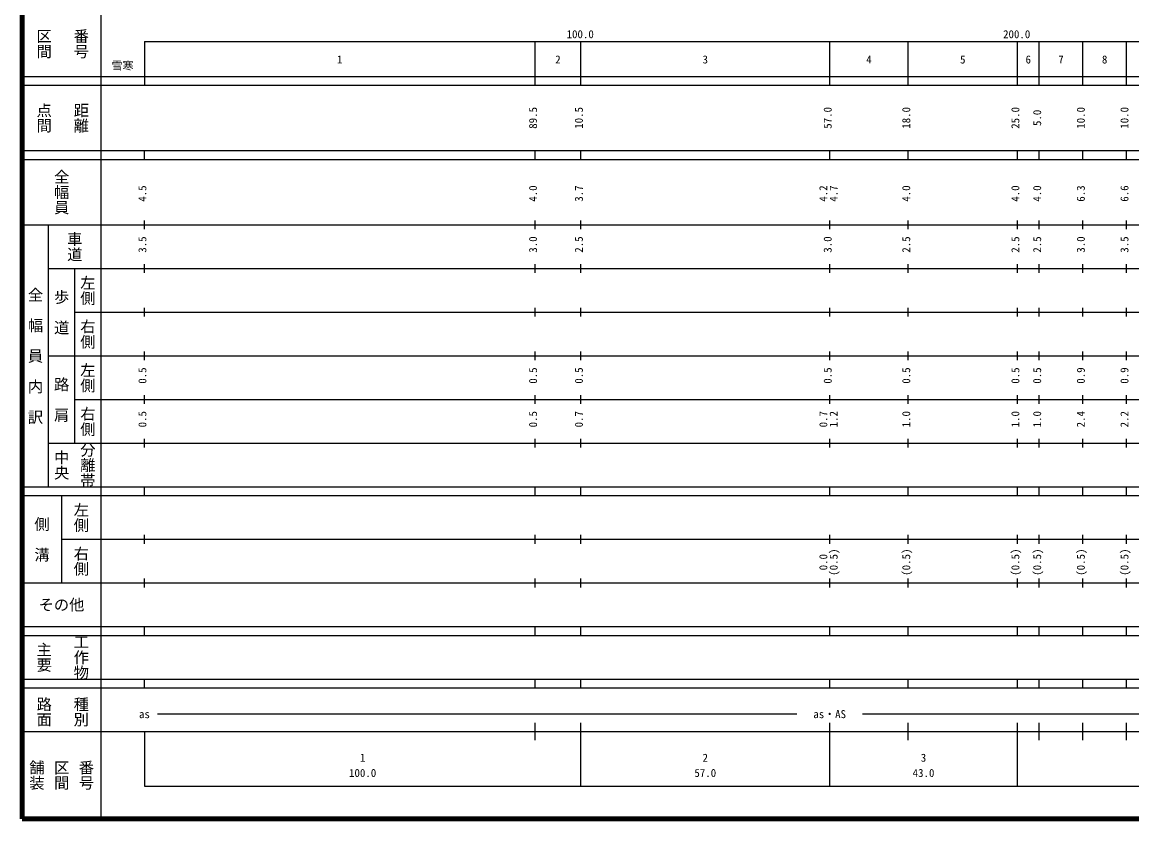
# Model space of a CAD drawing. Units: millimetres on the paper, enlarged 1000 times. Extents: x 40000 to 680000, y 20000 to 380000.
# Drawn here: x 40000 to 294221, y 20000 to 202409 of the extents above; entities that cross this region are included whole.
import ezdxf
from ezdxf.enums import TextEntityAlignment as Align

# ---------------------------------------------------------------- set-up
doc = ezdxf.new("R2010")
doc.units = ezdxf.units.MM
doc.header["$LTSCALE"] = 1000
doc.layers.add('M-TTL', color=2, linetype='Continuous', lineweight=140)
doc.layers.add('M-TTL-BAND', color=7, linetype='Continuous', lineweight=25)
doc.styles.add('@ＭＳ ゴシック', font='')
doc.styles.add('ＭＳ ゴシック', font='')
doc.styles.get('@ＭＳ ゴシック').set_extended_font_data('@MS Gothic')
doc.styles.get('ＭＳ ゴシック').set_extended_font_data('MS Gothic')

msp = doc.modelspace()

# ---------------------------------------------------------------- linework, layer by layer
at = {"layer": 'M-TTL'}
for p, q in [((40000, 380000), (40000, 20000)), ((40000, 20000), (680000, 20000))]:
    msp.add_line(p, q, dxfattribs=at)
at = {"layer": 'M-TTL-BAND'}
for p, q in [((58000, 370000), (58000, 20000)), ((68000, 198000), (579000, 198000)), ((68000, 198000), (68000, 188000)), ((157500, 188000), (157500, 198000)), ((168000, 188000), (168000, 198000)), ((225000, 188000), (225000, 198000)), ((243000, 188000), (243000, 198000)), ((268000, 188000), (268000, 198000)), ((273000, 188000), (273000, 198000)), ((283000, 188000), (283000, 198000)), ((293000, 188000), (293000, 198000)), ((40000, 190000), (579000, 190000)), ((40000, 188000), (579000, 188000)), ((40000, 173000), (579000, 173000)), ((68000, 171000), (68000, 173000)), ((157500, 171000), (157500, 173000)), ((168000, 171000), (168000, 173000)), ((225000, 171000), (225000, 173000)), ((243000, 171000), (243000, 173000)), ((268000, 171000), (268000, 173000)), ((273000, 171000), (273000, 173000)), ((283000, 171000), (283000, 173000)), ((293000, 171000), (293000, 173000)), ((40000, 171000), (579000, 171000)), ((40000, 156000), (579000, 156000)), ((46000, 96000), (46000, 156000)), ((68000, 155000), (68000, 157000)), ((157500, 155000), (157500, 157000)), ((168000, 155000), (168000, 157000)), ((225000, 155000), (225000, 157000)), ((243000, 155000), (243000, 157000)), ((268000, 155000), (268000, 157000)), ((273000, 155000), (273000, 157000)), ((283000, 155000), (283000, 157000)), ((293000, 155000), (293000, 157000)), ((46000, 146000), (579000, 146000)), ((52000, 146000), (52000, 106000)), ((68000, 145000), (68000, 147000)), ((157500, 145000), (157500, 147000)), ((168000, 145000), (168000, 147000)), ((225000, 145000), (225000, 147000)), ((243000, 145000), (243000, 147000)), ((268000, 145000), (268000, 147000)), ((273000, 145000), (273000, 147000)), ((283000, 145000), (283000, 147000)), ((293000, 145000), (293000, 147000)), ((52000, 136000), (579000, 136000)), ((68000, 135000), (68000, 137000)), ((157500, 135000), (157500, 137000)), ((168000, 135000), (168000, 137000)), ((225000, 135000), (225000, 137000)), ((243000, 135000), (243000, 137000)), ((268000, 135000), (268000, 137000)), ((273000, 135000), (273000, 137000)), ((283000, 135000), (283000, 137000)), ((293000, 135000), (293000, 137000)), ((46000, 126000), (579000, 126000)), ((68000, 125000), (68000, 127000)), ((157500, 125000), (157500, 127000)), ((168000, 125000), (168000, 127000)), ((225000, 125000), (225000, 127000)), ((243000, 125000), (243000, 127000)), ((268000, 125000), (268000, 127000)), ((273000, 125000), (273000, 127000)), ((283000, 125000), (283000, 127000)), ((293000, 125000), (293000, 127000)), ((68000, 115000), (68000, 117000)), ((157500, 115000), (157500, 117000)), ((168000, 115000), (168000, 117000)), ((225000, 115000), (225000, 117000)), ((243000, 115000), (243000, 117000)), ((268000, 115000), (268000, 117000)), ((273000, 115000), (273000, 117000)), ((283000, 115000), (283000, 117000)), ((293000, 115000), (293000, 117000)), ((52000, 116000), (579000, 116000)), ((68000, 105000), (68000, 107000)), ((157500, 105000), (157500, 107000)), ((168000, 105000), (168000, 107000)), ((225000, 105000), (225000, 107000)), ((243000, 105000), (243000, 107000)), ((268000, 105000), (268000, 107000)), ((273000, 105000), (273000, 107000)), ((283000, 105000), (283000, 107000)), ((293000, 105000), (293000, 107000)), ((46000, 106000), (579000, 106000)), ((40000, 96000), (579000, 96000)), ((68000, 94000), (68000, 96000)), ((157500, 94000), (157500, 96000)), ((168000, 94000), (168000, 96000)), ((225000, 94000), (225000, 96000)), ((243000, 94000), (243000, 96000)), ((268000, 94000), (268000, 96000)), ((273000, 94000), (273000, 96000)), ((283000, 94000), (283000, 96000)), ((293000, 94000), (293000, 96000)), ((40000, 94000), (579000, 94000)), ((49000, 94000), (49000, 74000)), ((49000, 84000), (579000, 84000)), ((68000, 83000), (68000, 85000)), ((157500, 83000), (157500, 85000)), ((168000, 83000), (168000, 85000)), ((225000, 83000), (225000, 85000)), ((243000, 83000), (243000, 85000)), ((268000, 83000), (268000, 85000)), ((273000, 83000), (273000, 85000)), ((283000, 83000), (283000, 85000)), ((293000, 83000), (293000, 85000)), ((40000, 74000), (579000, 74000)), ((68000, 73000), (68000, 75000)), ((157500, 73000), (157500, 75000)), ((168000, 73000), (168000, 75000)), ((225000, 73000), (225000, 75000)), ((243000, 73000), (243000, 75000)), ((268000, 73000), (268000, 75000)), ((273000, 73000), (273000, 75000)), ((283000, 73000), (283000, 75000)), ((293000, 73000), (293000, 75000)), ((40000, 64000), (579000, 64000)), ((68000, 62000), (68000, 64000)), ((157500, 62000), (157500, 64000)), ((168000, 62000), (168000, 64000)), ((225000, 62000), (225000, 64000)), ((243000, 62000), (243000, 64000)), ((268000, 62000), (268000, 64000)), ((273000, 62000), (273000, 64000)), ((283000, 62000), (283000, 64000)), ((293000, 62000), (293000, 64000)), ((40000, 62000), (579000, 62000)), ((40000, 52000), (579000, 52000)), ((68000, 50000), (68000, 52000)), ((157500, 50000), (157500, 52000)), ((168000, 50000), (168000, 52000)), ((225000, 50000), (225000, 52000)), ((243000, 50000), (243000, 52000)), ((268000, 50000), (268000, 52000)), ((273000, 50000), (273000, 52000)), ((283000, 50000), (283000, 52000)), ((293000, 50000), (293000, 52000)), ((40000, 50000), (579000, 50000)), ((71000, 44000), (217500, 44000)), ((232500, 44000), (547500, 44000)), ((157500, 38000), (157500, 42000)), ((168000, 27500), (168000, 42000)), ((225000, 27500), (225000, 42000)), ((243000, 38000), (243000, 42000)), ((268000, 27500), (268000, 42000)), ((273000, 38000), (273000, 42000)), ((283000, 38000), (283000, 42000)), ((293000, 38000), (293000, 42000)), ((40000, 40000), (579000, 40000)), ((68000, 40000), (68000, 27500)), ((68000, 27500), (579000, 27500))]:
    msp.add_line(p, q, dxfattribs=at)

# ---------------------------------------------------------------- texts
at = {"layer": 'M-TTL-BAND', "style": '@ＭＳ ゴシック'}
for s, p in [('区間', (45000, 197500)), ('番号', (53500, 197500)), ('点間', (45000, 180500)), ('距離', (53500, 180500)), ('全幅員', (49000, 163500)), ('車道', (52000, 151000)), ('左側', (55000, 141000)), ('全\u3000幅\u3000員\u3000内\u3000訳', (43000, 126000)), ('歩\u3000道', (49000, 136000)), ('右側', (55000, 131000)), ('左側', (55000, 121000)), ('路\u3000肩', (49000, 116000)), ('右側', (55000, 111000)), ('中央', (49000, 101000)), ('分離帯', (55000, 101000)), ('左側', (53500, 89000)), ('側\u3000溝', (44500, 84000)), ('右側', (53500, 79000)), ('工作物', (53500, 57000)), ('主要', (45000, 57000)), ('路面', (45000, 44500)), ('種別', (53500, 44500)), ('舗装', (43333, 30000)), ('区間', (49000, 30000)), ('番号', (54667, 30000))]:
    msp.add_text(s, height=2566, rotation=270, dxfattribs=at).set_placement(p, align=Align.MIDDLE_CENTER)
at = {"layer": 'M-TTL-BAND', "style": 'ＭＳ ゴシック'}
for s, p in [('100.0', (167844, 198195)), ('200.0', (267844, 198195)), ('1', (112750, 192405)), ('2', (162750, 192405)), ('3', (196500, 192405)), ('4', (234000, 192405)), ('5', (255500, 192405)), ('6', (270500, 192405)), ('7', (278000, 192405)), ('8', (288000, 192405)), ('as', (68000, 42500)), ('as・AS', (225000, 42500)), ('1', (118000, 32523)), ('2', (196500, 32523)), ('3', (246500, 32523)), ('100.0', (118000, 29033)), ('57.0', (196500, 29033)), ('43.0', (246500, 29033))]:
    msp.add_text(s, height=1833, dxfattribs=at).set_placement(p, align=Align.BOTTOM_CENTER)
msp.add_text('雪寒', height=1833, dxfattribs=at).set_placement((65500, 191000), align=Align.BOTTOM_RIGHT)
for s, p in [('89.5', (158500, 180500)), ('10.5', (169000, 180500)), ('57.0', (226000, 180500)), ('18.0', (244000, 180500)), ('25.0', (269000, 180500)), ('5.0', (274000, 180500)), ('10.0', (284000, 180500)), ('10.0', (294000, 180500)), ('4.5', (69000, 163174)), ('4.0', (158500, 163174)), ('3.7', (169000, 163174)), ('4.2', (225000, 163174)), ('4.7', (227370, 163174)), ('4.0', (244000, 163174)), ('4.0', (269000, 163174)), ('4.0', (274000, 163174)), ('6.3', (284000, 163174)), ('6.6', (294000, 163174)), ('3.5', (69000, 151500)), ('3.0', (158500, 151500)), ('2.5', (169000, 151500)), ('3.0', (226000, 151500)), ('2.5', (244000, 151500)), ('2.5', (269000, 151500)), ('2.5', (274000, 151500)), ('3.0', (284000, 151500)), ('3.5', (294000, 151500)), ('0.5', (69000, 121500)), ('0.5', (158500, 121500)), ('0.5', (169000, 121500)), ('0.5', (226000, 121500)), ('0.5', (244000, 121500)), ('0.5', (269000, 121500)), ('0.5', (274000, 121500)), ('0.9', (284000, 121500)), ('0.9', (294000, 121500)), ('0.5', (69000, 111500)), ('0.5', (158500, 111500)), ('0.7', (169000, 111500)), ('0.7', (225000, 111500)), ('1.2', (227370, 111500)), ('1.0', (244000, 111500)), ('1.0', (269000, 111500)), ('1.0', (274000, 111500)), ('2.4', (284000, 111500)), ('2.2', (294000, 111500)), ('(0.5)', (227370, 78764)), ('(0.5)', (244000, 78764)), ('(0.5)', (269000, 78764)), ('(0.5)', (274000, 78764)), ('(0.5)', (284000, 78764)), ('(0.5)', (294000, 78764)), ('0.0', (225000, 78764))]:
    msp.add_text(s, height=1833, rotation=90, dxfattribs=at).set_placement(p, align=Align.BOTTOM_CENTER)
msp.add_text('その他', height=2566, dxfattribs=at).set_placement((49000, 69000), align=Align.MIDDLE_CENTER)

doc.saveas('drawing.dxf')
